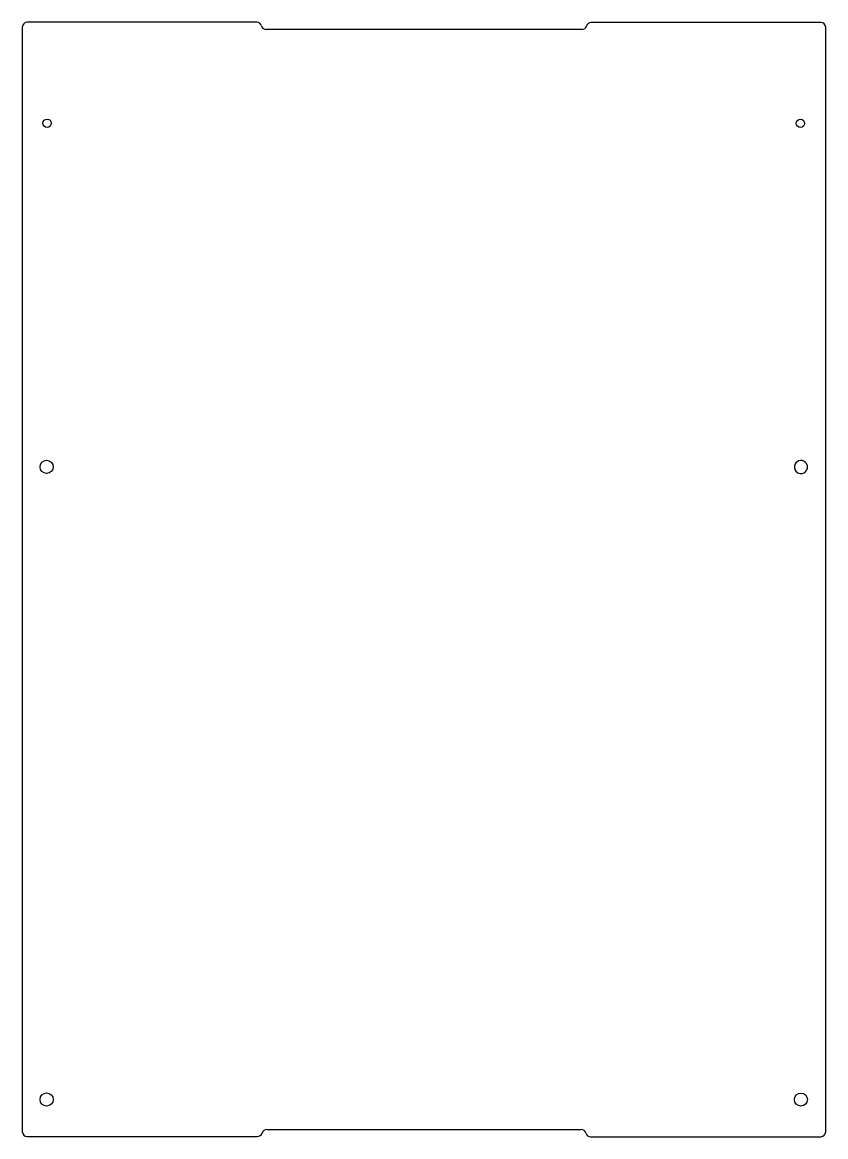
# Model space of a CAD drawing. Header units: millimetres. Extents: x -545 to -215, y 338 to 796.
import ezdxf

# ---------------------------------------------------------------- set-up
doc = ezdxf.new("R2010")
doc.units = ezdxf.units.MM
doc.layers.get('0').update_dxf_attribs({"linetype": 'CONTINUOUS'})

msp = doc.modelspace()

# ---------------------------------------------------------------- linework, layer by layer
for p, q in [((-544.85, 793.94, 0), (-544.85, 339.94, 0)), ((-448.43, 795.94, 0), (-542.85, 795.94, 0)), ((-314.94, 792.94), (-444.56, 792.94)), ((-216.67, 795.88), (-311.09, 795.88)), ((-214.67, 339.88), (-214.67, 793.88)), ((-444.38, 340.88), (-444.37, 340.88)), ((-444.37, 340.88), (-358.65, 340.88)), ((-358.65, 340.88), (-315.15, 340.88)), ((-542.85, 337.94, 0), (-448.24, 337.94, 0)), ((-311.28, 337.88), (-216.67, 337.88))]:
    msp.add_line(p, q)
msp.add_lwpolyline([(-222.57, 614.58, 1.058703), (-226.95, 611.43, 0.944552)], format="xyb", close=True)
for centre, radius in [((-534.65, 754.44), 1.7), ((-225.05, 754.38), 1.7), ((-534.85, 613.19), 2.7), ((-534.85, 353.19), 2.7), ((-224.85, 353.13), 2.7)]:
    msp.add_circle(centre, radius)
for centre, start, end in [((-542.85, 793.94, 0), 90, 180), ((-444.56, 794.94), 194.4775, 270), ((-314.94, 794.94), 270, 344.728), ((-311.09, 793.88), 90, 164.728), ((-216.67, 793.88), 0, 90), ((-542.85, 339.94, 0), 180, 270), ((-448.24, 339.94, 0), 270, 344.728), ((-444.38, 338.88), 90, 164.728), ((-315.15, 338.88), 14.4775, 90), ((-311.28, 339.88), 194.4775, 270), ((-216.67, 339.88), 270, 360)]:
    msp.add_arc(centre, 2, start, end)
at = {"extrusion": (1.30719e-06, 3.37515e-07, 1)}
msp.add_arc((-448.43, 793.94, 0), 2, 14.4775, 90, dxfattribs=at)

doc.saveas('drawing.dxf')
